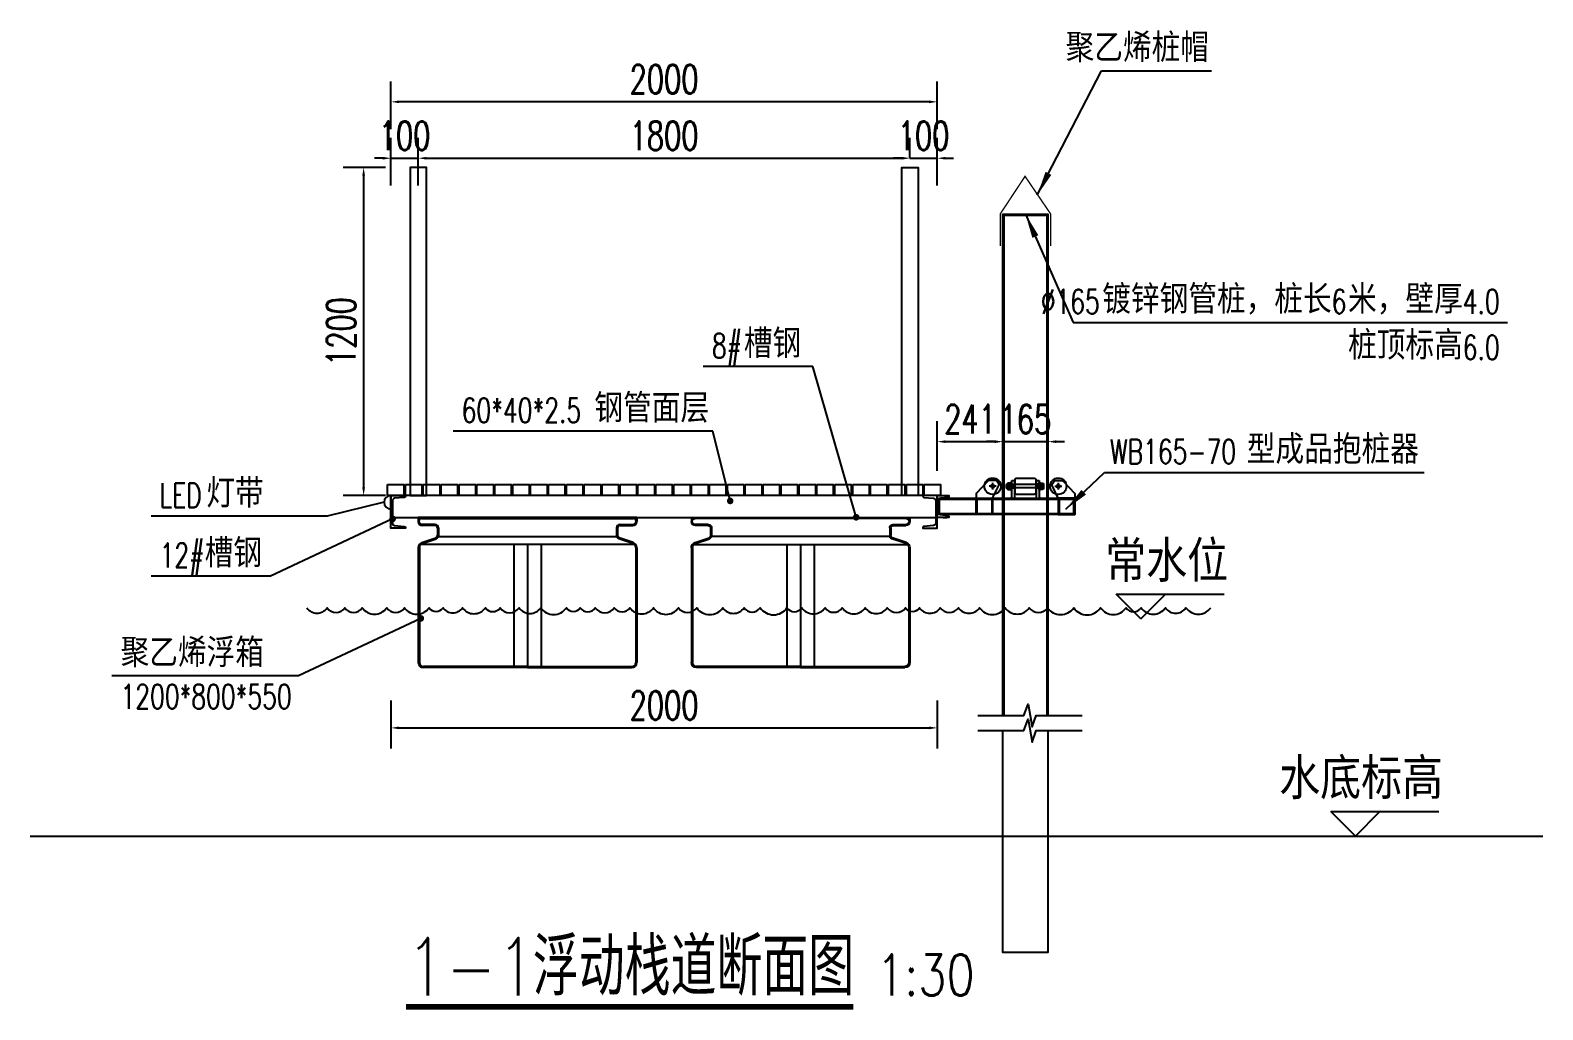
# Model space of a CAD drawing. Header units: millimetres. Extents: x 7263 to 319917, y -161937 to 156976.
# Drawn here: x 104615 to 110152, y -42583 to -38998 of the extents above; entities that cross this region are included whole.
import ezdxf

# ---------------------------------------------------------------- set-up
doc = ezdxf.new("R2010")
doc.units = ezdxf.units.MM
doc.header["$LTSCALE"] = 1000
doc.linetypes.add('ACAD_ISO03W100', pattern=[30, 12, -18])
for name, color, linetype in [('00-HATCH(填充)', 250, 'Continuous'), ('DIM_ELEV', 3, 'Continuous'), ('DIM_LEAD', 3, 'Continuous'), ('DIM_SYMB', 3, 'Continuous'), ('PUB_DIM', 3, 'Continuous'), ('PUB_TEXT', 7, 'Continuous'), ('W-FLOAT_BOWL浮筒', 253, 'Continuous'), ('W-PLASTIC_RAILINGS塑木栏杆', 6, 'Continuous'), ('W-STEEL_FRAME钢架', 3, 'Continuous'), ('W-STEEL_KEEL钢龙骨', 5, 'Continuous'), ('ZJ', 251, 'Continuous'), ('水位', 102, 'Continuous')]:
    doc.layers.add(name, color=color, linetype=linetype)
doc.styles.add('_TCH_DIM', font='SIMPLEX.shx', dxfattribs={"bigfont": 'hztxt.shx'})
doc.styles.get("Standard").update_dxf_attribs({"font": 'simplex.shx', "width": 0.8, "bigfont": 'hztxt.shx'})
doc.styles.add('STANDARD_T3', font='simplex.shx', dxfattribs={"width": 0.7, "bigfont": 'hztxt.shx'})
doc.dimstyles.new('W&&30', dxfattribs={"dimtxt": 105, "dimasz": 30, "dimexe": 75, "dimexo": 90, "dimgap": 30, "dimtad": 1, "dimdec": 0, "dimzin": 0, "dimdsep": 46, "dimtxsty": 'STANDARD_T3', "dimcen": 0.09, "dimclrd": 1, "dimclre": 1, "dimclrt": 7, "dimazin": 2, "dimtfac": 1, "dimtdec": 0, "dimtix": 1, "dimtmove": 2, "dimatfit": 3, "dimfxl": 0, "dimtolj": 1, "dimtzin": 0, "dimarcsym": 0})

# ---------------------------------------------------------------- blocks, each defined once
blk = doc.blocks.new('*D115')
at = {"color": 1, "lineweight": -2, "transparency": 16777216}
for p, q in [((105935.2, -41451.1), (105935.2, -41626.1)), ((107935.2, -41451.1), (107935.2, -41626.1)), ((105965.2, -41551.1), (107905.2, -41551.1))]:
    blk.add_line(p, q, dxfattribs=at)
at = {"color": 1, "transparency": 16777216}
for points in [[(105965.2, -41546.1), (105965.2, -41556.1), (105935.2, -41551.1)], [(107905.2, -41546.1), (107905.2, -41556.1), (107935.2, -41551.1)]]:
    blk.add_solid(points, dxfattribs=at)
at = {"layer": 'Defpoints', "color": 0, "transparency": 16777216}
for p in [(105935.2, -40700.6, 0), (107935.2, -40700.6, 0), (107935.2, -41551.1)]:
    blk.add_point(p, dxfattribs=at)
at = {"color": 7, "transparency": 16777216, "insert": (106935.2, -41468.6), "char_height": 105, "attachment_point": 5, "style": 'STANDARD_T3'}
blk.add_mtext('\\A1;2000', dxfattribs=at)
blk = doc.blocks.new('*D116')
at = {"color": 1, "lineweight": -2, "transparency": 16777216}
for p, q in [((106035.2, -39466.3), (106035.2, -39391.3)), ((107835.2, -39466.3), (107835.2, -39391.3)), ((106065.2, -39466.3), (107805.2, -39466.3))]:
    blk.add_line(p, q, dxfattribs=at)
at = {"color": 1, "transparency": 16777216}
for points in [[(106065.2, -39461.3), (106065.2, -39471.3), (106035.2, -39466.3)], [(107805.2, -39461.3), (107805.2, -39471.3), (107835.2, -39466.3)]]:
    blk.add_solid(points, dxfattribs=at)
at = {"layer": 'Defpoints', "color": 0, "transparency": 16777216}
for p in [(107835.2, -39466.3), (106035.2, -39500.6, 0), (107835.2, -39500.6, 0)]:
    blk.add_point(p, dxfattribs=at)
at = {"color": 7, "transparency": 16777216, "insert": (106935.2, -39383.8), "char_height": 105, "attachment_point": 5, "style": 'STANDARD_T3'}
blk.add_mtext('\\A1;1800', dxfattribs=at)
blk = doc.blocks.new('*D153')
at = {"color": 1, "lineweight": -2, "transparency": 16777216}
for p, q in [((107835.2, -39466.3), (107835.2, -39391.3)), ((107935.2, -39566.3), (107935.2, -39391.3)), ((107805.2, -39466.3), (107775.2, -39466.3)), ((107835.2, -39466.3), (107935.2, -39466.3)), ((107965.2, -39466.3), (107995.2, -39466.3))]:
    blk.add_line(p, q, dxfattribs=at)
at = {"color": 1, "transparency": 16777216}
for points in [[(107805.2, -39461.3), (107805.2, -39471.3), (107835.2, -39466.3)], [(107965.2, -39461.3), (107965.2, -39471.3), (107935.2, -39466.3)]]:
    blk.add_solid(points, dxfattribs=at)
at = {"layer": 'Defpoints', "color": 0, "transparency": 16777216}
for p in [(107935.2, -39466.3), (107835.2, -39500.6, 0), (107935.2, -40700.6, 0)]:
    blk.add_point(p, dxfattribs=at)
at = {"color": 7, "transparency": 16777216, "insert": (107885.2, -39383.8), "char_height": 105, "attachment_point": 5, "style": 'STANDARD_T3'}
blk.add_mtext('\\A1;100', dxfattribs=at)
blk = doc.blocks.new('*D154')
at = {"color": 1, "lineweight": -2, "transparency": 16777216}
for p, q in [((105935.2, -39566.3), (105935.2, -39391.3)), ((106035.2, -39566.3), (106035.2, -39391.3)), ((105905.2, -39466.3), (105875.2, -39466.3)), ((105935.2, -39466.3), (106035.2, -39466.3)), ((106065.2, -39466.3), (106095.2, -39466.3))]:
    blk.add_line(p, q, dxfattribs=at)
at = {"color": 1, "transparency": 16777216}
for points in [[(105905.2, -39461.3), (105905.2, -39471.3), (105935.2, -39466.3)], [(106065.2, -39461.3), (106065.2, -39471.3), (106035.2, -39466.3)]]:
    blk.add_solid(points, dxfattribs=at)
at = {"layer": 'Defpoints', "color": 0, "transparency": 16777216}
for p in [(106035.2, -39466.3), (105935.2, -40700.6, 0), (106035.2, -40700.6, 0)]:
    blk.add_point(p, dxfattribs=at)
at = {"color": 7, "transparency": 16777216, "insert": (105985.2, -39383.8), "char_height": 105, "attachment_point": 5, "style": 'STANDARD_T3'}
blk.add_mtext('\\A1;100', dxfattribs=at)
blk = doc.blocks.new('*D155')
at = {"color": 1, "lineweight": -2, "transparency": 16777216}
for p, q in [((105915.2, -39500.6), (105760.2, -39500.6)), ((105835.2, -39530.6), (105835.2, -40670.6)), ((105915.2, -40700.6), (105760.2, -40700.6))]:
    blk.add_line(p, q, dxfattribs=at)
at = {"color": 1, "transparency": 16777216}
for points in [[(105830.2, -39530.6), (105840.2, -39530.6), (105835.2, -39500.6)], [(105830.2, -40670.6), (105840.2, -40670.6), (105835.2, -40700.6)]]:
    blk.add_solid(points, dxfattribs=at)
at = {"layer": 'Defpoints', "color": 0, "transparency": 16777216}
for p in [(106005.2, -39500.6, 0), (105835.2, -40700.6), (106005.2, -40700.6, 0)]:
    blk.add_point(p, dxfattribs=at)
at = {"color": 7, "transparency": 16777216, "insert": (105752.7, -40100.6), "char_height": 105, "attachment_point": 5, "rotation": 90, "style": 'STANDARD_T3'}
blk.add_mtext('\\A1;1200', dxfattribs=at)
blk = doc.blocks.new('*D120')
at = {"layer": 'Defpoints', "color": 0, "transparency": 16777216}
for p in [(108175.8, -40503.6), (108175.8, -40636.6, 0), (107935.2, -40700.6)]:
    blk.add_point(p, dxfattribs=at)
at = {"layer": 'PUB_DIM', "color": 1, "lineweight": -2, "transparency": 16777216}
for p, q in [((107935.2, -40610.6), (107935.2, -40428.6)), ((108175.8, -40546.6), (108175.8, -40428.6)), ((107965.2, -40503.6), (108145.8, -40503.6))]:
    blk.add_line(p, q, dxfattribs=at)
at = {"layer": 'PUB_DIM', "color": 1, "transparency": 16777216}
for points in [[(107965.2, -40498.6), (107965.2, -40508.6), (107935.2, -40503.6)], [(108145.8, -40498.6), (108145.8, -40508.6), (108175.8, -40503.6)]]:
    blk.add_solid(points, dxfattribs=at)
at = {"layer": 'PUB_DIM', "color": 7, "transparency": 16777216, "insert": (108055.5, -40421.1), "char_height": 105, "attachment_point": 5, "style": 'STANDARD_T3'}
blk.add_mtext('\\A1;241', dxfattribs=at)
blk = doc.blocks.new('*D156')
at = {"layer": 'Defpoints', "color": 0, "transparency": 16777216}
for p in [(108340.8, -40503.6), (108175.8, -40636.6, 0), (108340.8, -40636.6, 0)]:
    blk.add_point(p, dxfattribs=at)
at = {"layer": 'PUB_DIM', "color": 1, "lineweight": -2, "transparency": 16777216}
for p, q in [((108175.8, -40546.6), (108175.8, -40428.6)), ((108340.8, -40546.6), (108340.8, -40428.6)), ((108145.8, -40503.6), (108115.8, -40503.6)), ((108175.8, -40503.6), (108340.8, -40503.6)), ((108370.8, -40503.6), (108400.8, -40503.6))]:
    blk.add_line(p, q, dxfattribs=at)
at = {"layer": 'PUB_DIM', "color": 1, "transparency": 16777216}
for points in [[(108145.8, -40498.6), (108145.8, -40508.6), (108175.8, -40503.6)], [(108370.8, -40498.6), (108370.8, -40508.6), (108340.8, -40503.6)]]:
    blk.add_solid(points, dxfattribs=at)
at = {"layer": 'PUB_DIM', "color": 7, "transparency": 16777216, "insert": (108258.3, -40421.1), "char_height": 105, "attachment_point": 5, "style": 'STANDARD_T3'}
blk.add_mtext('\\A1;165', dxfattribs=at)
blk = doc.blocks.new('*D121')
at = {"color": 1, "lineweight": -2, "transparency": 16777216}
for p, q in [((105935.2, -39359.9), (105935.2, -39184.9)), ((107935.2, -39359.9), (107935.2, -39184.9)), ((107905.2, -39259.9), (105965.2, -39259.9))]:
    blk.add_line(p, q, dxfattribs=at)
at = {"color": 1, "transparency": 16777216}
for points in [[(105965.2, -39254.9), (105965.2, -39264.9), (105935.2, -39259.9)], [(107905.2, -39254.9), (107905.2, -39264.9), (107935.2, -39259.9)]]:
    blk.add_solid(points, dxfattribs=at)
at = {"layer": 'Defpoints', "color": 0, "transparency": 16777216}
for p in [(105935.2, -39259.9), (105935.2, -40700.6, 0), (107935.2, -40700.6)]:
    blk.add_point(p, dxfattribs=at)
at = {"color": 7, "transparency": 16777216, "insert": (106935.2, -39177.4), "char_height": 105, "attachment_point": 5, "style": 'STANDARD_T3'}
blk.add_mtext('\\A1;2000', dxfattribs=at)
blk = doc.blocks.new('*U223')
at = {"layer": 'W-STEEL_KEEL钢龙骨'}
blk.add_lwpolyline([(-30, 20), (30, 20), (30, -20), (-30, -20)], close=True, dxfattribs=at)
blk = doc.blocks.new('*U224')
at = {"layer": 'W-STEEL_KEEL钢龙骨', "color": 0, "linetype": 'ByBlock', "lineweight": -2, "transparency": 16777216}
for p in [(0, 0), (65.5, 0), (131, 0), (196.5, 0), (262, 0), (327.5, 0), (393, 0), (458.5, 0), (524, 0), (589.5, 0), (655, 0), (720.5, 0), (786, 0), (851.5, 0), (917, 0), (982.5, 0), (1048, 0), (1113.5, 0), (1179, 0), (1244.5, 0), (1310, 0), (1375.5, 0), (1441, 0), (1506.5, 0), (1572, 0), (1637.5, 0), (1703, 0), (1768.5, 0), (1834, 0), (1899.5, 0), (1965, 0)]:
    blk.add_blockref('*U223', p, dxfattribs=at)
blk = doc.blocks.new('$槽钢$00000003')
blk.add_line((0, -40, 0), (13.8, -40, 0))
at = {"elevation": 0}
blk.add_lwpolyline([(-21.5, -40), (-21.5, 40), (21.5, 40), (21.5, 37.5, -0.414214), (17.2, 33.2), (-8.5, 30.1, 0.359705), (-16.5, 21.7), (-16.5, -21.7, 0.37078), (-9.3, -29.6), (17.2, -33.2, -0.414214), (21.5, -37.5), (21.5, -40)], format="xyb", close=True, dxfattribs=at)
blk = doc.blocks.new('C12')
blk.add_lwpolyline([(13.6, 109.7, 0.385314), (5.5, 100.8), (5.5, 19.2, 0.385314), (13.6, 10.3), (48.9, 6.8, -0.385314), (53, 2.3), (53, 0), (0, 0), (0, 120), (53, 120), (53, 117.7, -0.385314), (48.9, 113.2)], format="xyb", close=True)
blk = doc.blocks.new('$槽钢$00000014')
blk.add_blockref('C12', (-26.5, -60, 0))
blk = doc.blocks.new('$matou$00000066')
for p, q in [((400, 275), (-400, 275)), ((-400, 275), (-400, 260)), ((-386.4, 271), (386.4, 271)), ((-338, 249), (-386.4, 249)), ((-338, 245), (-385, 245)), ((-330, 237), (-330, 208.2)), ((-326, 237), (-326, 208.2)), ((326, 237), (326, 208.2)), ((330, 237), (330, 208.2)), ((338, 249), (386.4, 249)), ((338, 245), (385, 245)), ((400, 275), (400, 260)), ((390.7, 176.1), (-390.7, 176.1)), ((-386.6, 182.8), (-335.4, 200.6)), ((-385.9, 178.8), (-334.1, 196.9)), ((-326.3, 205.3), (326.3, 205.3)), ((-50, 176.1), (-50, -271)), ((0, 176.1), (0, -271)), ((0, 176.1), (0, -271)), ((50, 176.1), (50, -271)), ((385.9, 178.8), (334.1, 196.9)), ((386.6, 182.8), (335.4, 200.6)), ((-400, 163.9), (-400, -256)), ((-396, 164.7), (-396, -256)), ((396, 164.7), (396, -256)), ((400, 163.9), (400, -256)), ((0, -271), (-381, -271)), ((0, -275), (-381, -275)), ((0, -271), (381, -271)), ((0, -275), (381, -275))]:
    blk.add_line(p, q)
for centre, radius, start, end in [((-385, 260), 15, 180, 270), ((-386.4, 260), 11, 90, 270), ((-338, 237), 12, 0, 90), ((-338, 237), 8, 0, 90), ((338, 237), 12, 90, 180), ((338, 237), 8, 90, 180), ((385, 260), 15, 270, 0), ((386.4, 260), 11, 270, 90), ((-380, 163.9), 20, 109.1798, 180), ((-381, 164.7), 15, 109.1798, 180), ((-338, 208.2), 8, 289.1798, 0), ((-338, 208.2), 12, 289.1798, 0), ((338, 208.2), 12, 180, 250.8202), ((338, 208.2), 8, 180, 250.8202), ((381, 164.7), 15, 0, 70.8202), ((380, 163.9), 20, 0, 70.8202), ((-381, -256), 19, 180, 270), ((-381, -256), 15, 180, 270), ((381, -256), 19, 270, 0), ((381, -256), 15, 270, 0)]:
    blk.add_arc(centre, radius, start, end)

msp = doc.modelspace()

# ---------------------------------------------------------------- linework, layer by layer
for p, q in [((108298.3, -40645.6, 0), (108308.3, -40645.6, 0)), ((108194.3, -40661.6, 0), (108201.3, -40661.6, 0)), ((108201.3, -40672.6, 0), (108194.3, -40672.6, 0)), ((108205.3, -40668.2, 0), (108201.3, -40664.8, 0)), ((108205.3, -40670.5, 0), (108201.3, -40667.1, 0)), ((108311.3, -40668.2, 0), (108315.3, -40664.8, 0)), ((108311.3, -40670.5, 0), (108315.3, -40667.1, 0)), ((108322.3, -40661.6, 0), (108315.3, -40661.6, 0)), ((108315.3, -40672.6, 0), (108322.3, -40672.6, 0)), ((108324.3, -40674.1, 0), (108324.3, -40660.1, 0))]:
    msp.add_line(p, q)
at = {"color": 4}
for p, q in [((108192.3, -40667.1, 0), (108188.3, -40667.1, 0)), ((108192.3, -40661.1, 0), (108189.3, -40661.1, 0)), ((108189.3, -40673.1, 0), (108192.3, -40673.1, 0))]:
    msp.add_line(p, q, dxfattribs=at)
at = {"color": 1}
for p, q in [((108208.3, -40659.6, 0), (108218.3, -40659.6, 0)), ((108218.3, -40673.6, 0), (108208.3, -40673.6, 0)), ((108308.3, -40659.6, 0), (108298.3, -40659.6, 0)), ((108308.3, -40673.6, 0), (108298.3, -40673.6, 0))]:
    msp.add_line(p, q, dxfattribs=at)
at = {"color": 6, "linetype": 'ACAD_ISO03W100'}
for p, q in [((108308.3, -40660.6, 0), (108208.3, -40660.6, 0)), ((108308.3, -40672.6, 0), (108208.3, -40672.6, 0))]:
    msp.add_line(p, q, dxfattribs=at)
at = {"color": 2}
for p, q in [((108208.3, -40666.6, 0), (108218.3, -40666.6, 0)), ((108298.3, -40666.6, 0), (108308.3, -40666.6, 0))]:
    msp.add_line(p, q, dxfattribs=at)
at = {"color": 253}
msp.add_line((104614.6, -41946.9), (110152.3, -41946.9), dxfattribs=at)
at = {"const_width": 5, "elevation": 0}
msp.add_lwpolyline([(108165.8, -39787.6), (108165.8, -39670.6), (108256.9, -39532.5), (108350.8, -39670.6), (108350.8, -39787.6)], dxfattribs=at)
at = {"elevation": 0}
for points in [[(108225.8, -40636.6), (108290.8, -40636.6, -0.414214), (108295.8, -40641.6), (108295.8, -40691.6, -0.414214), (108290.8, -40696.6), (108225.8, -40696.6, -0.414214), (108220.8, -40691.6), (108220.8, -40641.6, -0.414214)], [(108194.3, -40678.6), (108201.3, -40678.6), (108201.3, -40677.6), (108205.3, -40677.6), (108205.3, -40656.6), (108201.3, -40656.6), (108201.3, -40677.6), (108201.3, -40655.6), (108194.3, -40655.6, 0.666667), (108194.3, -40661.6, 0.363636), (108194.3, -40672.6, 0.666667)], [(108322.3, -40678.6), (108315.3, -40678.6), (108315.3, -40677.6), (108311.3, -40677.6), (108311.3, -40656.6), (108315.3, -40656.6), (108315.3, -40677.6), (108315.3, -40655.6), (108322.3, -40655.6, -0.666667), (108322.3, -40661.6, -0.363636), (108322.3, -40672.6, -0.666667)]]:
    msp.add_lwpolyline(points, format="xyb", close=True, dxfattribs=at)
for points in [[(108188.3, -40672.1), (108190.3, -40674.1), (108190.3, -40660.1), (108188.3, -40662.1)], [(108192.3, -40675.6), (108192.3, -40672.6), (108192.3, -40661.6), (108192.3, -40658.6)], [(108324.3, -40675.6), (108324.3, -40672.6), (108324.3, -40661.6), (108324.3, -40658.6)]]:
    msp.add_lwpolyline(points, close=True, dxfattribs=at)
for points in [[(108190.3, -40674.1), (108192.3, -40674.1), (108192.3, -40660.1), (108190.3, -40660.1)], [(108205.3, -40653.6), (108205.3, -40681.6), (108208.3, -40681.6), (108208.3, -40653.6), (108205.3, -40653.6), (108205.3, -40654.6)], [(108311.3, -40653.6), (108311.3, -40681.6), (108308.3, -40681.6), (108308.3, -40653.6), (108311.3, -40653.6), (108311.3, -40654.6)]]:
    msp.add_lwpolyline(points, dxfattribs=at)
at = {"lineweight": -3}
for centre in [(108138.2, -40666.6, 0), (108378.5, -40666.6, 0)]:
    msp.add_circle(centre, 30, dxfattribs=at)
at = {"layer": '00-HATCH(填充)', "color": 0, "lineweight": -3, "ltscale": 0.5}
for p, q in [((108150.7, -40666.6, 0), (108125.7, -40666.6, 0)), ((108138.2, -40654.1, 0), (108138.2, -40679.1, 0)), ((108366, -40666.6, 0), (108391, -40666.6, 0)), ((108378.5, -40654.1, 0), (108378.5, -40679.1, 0))]:
    msp.add_line(p, q, dxfattribs=at)
at = {"layer": '00-HATCH(填充)', "color": 0, "lineweight": -3}
for centre in [(108138.2, -40666.6, 0), (108378.5, -40666.6, 0)]:
    msp.add_circle(centre, 6, dxfattribs=at)
at = {"layer": 'DIM_ELEV'}
for p, q in [((108680.7, -41151.7), (108590.7, -41061.7)), ((108590.7, -41061.7), (108985.8, -41061.7)), ((108680.7, -41151.7), (108770.7, -41061.7)), ((109466.4, -41946.9), (109376.4, -41856.9)), ((109376.4, -41856.9), (109771.5, -41856.9)), ((109466.4, -41946.9), (109556.4, -41856.9))]:
    msp.add_line(p, q, dxfattribs=at)
at = {"layer": 'DIM_LEAD'}
for p, q in [((108301.4, -39601.6), (108536.3, -39145.9)), ((108536.3, -39145.9), (108939.5, -39145.9)), ((108258.3, -39670.6), (108432.7, -40066.9)), ((108432.7, -40066.9), (110023, -40066.9)), ((107480.4, -40228.7), (107078.8, -40228.7)), ((107638.8, -40780.4), (107480.4, -40228.7)), ((107113.6, -40465), (106162.7, -40465)), ((107177.3, -40720.6), (107113.6, -40465)), ((108406.6, -40750.6), (108547.4, -40616.1)), ((108547.4, -40616.1), (109718.7, -40616.1)), ((105910.2, -40725.6), (105702, -40776.6)), ((105702, -40776.6), (105056.7, -40776.6)), ((105941.4, -40785.9), (105494.1, -40995.7)), ((105494.1, -40995.7), (105056.7, -40995.7)), ((106044.7, -41150.5), (105597.3, -41360.2)), ((105597.3, -41360.2), (104913.7, -41360.2))]:
    msp.add_line(p, q, dxfattribs=at)
for points in [[(108301.4, -39601.6, 0, 24, 0), (108342.6, -39521.6, 0, 0, 0)], [(108258.3, -39670.6, 0, 24, 0), (108294.6, -39753, 0, 0, 0)], [(108406.6, -40750.6, 0, 24, 0), (108471.7, -40688.5, 0, 0, 0)]]:
    msp.add_lwpolyline(points, format="xyseb", dxfattribs=at)
at = {"layer": 'DIM_LEAD', "const_width": 12}
for points in [[(107178.8, -40726.4, 1), (107175.9, -40714.8, 1)], [(105946.9, -40783.4, 1), (105936, -40788.5, 1)], [(107640.4, -40786.2, 1), (107637.1, -40774.6, 1)], [(106050.1, -41147.9, 1), (106039.2, -41153, 1)]]:
    msp.add_lwpolyline(points, format="xyb", close=True, dxfattribs=at)
at = {"layer": 'DIM_SYMB', "linetype": 'Continuous'}
for points in [[(108083.8, -41505.8), (108252.5, -41505.8), (108267.8, -41463.8), (108282.6, -41547.8), (108297.5, -41505.8), (108466.2, -41505.8)], [(108083.8, -41561.2), (108252.5, -41561.2), (108267.8, -41519.2), (108282.6, -41603.2), (108297.5, -41561.2), (108466.2, -41561.2)]]:
    msp.add_lwpolyline(points, dxfattribs=at)
at = {"layer": 'DIM_SYMB', "const_width": 21}
msp.add_lwpolyline([(105990.9, -42572.1), (107628, -42572.1)], dxfattribs=at)
at = {"layer": 'W-PLASTIC_RAILINGS塑木栏杆', "elevation": 0}
for points in [[(106005.2, -40700.6), (106065.2, -40700.6), (106065.2, -39500.6), (106005.2, -39500.6)], [(107865.2, -40700.6), (107805.2, -40700.6), (107805.2, -39500.6), (107865.2, -39500.6)]]:
    msp.add_lwpolyline(points, close=True, dxfattribs=at)
at = {"layer": 'W-STEEL_FRAME钢架'}
for p, q in [((108208.3, -40705.6, 0), (108208.3, -40645.6, 0)), ((108298.3, -40705.6, 0), (108298.3, -40645.6, 0)), ((108308.3, -40645.6, 0), (108308.3, -40705.6, 0)), ((108203.3, -40710.6, 0), (108313.3, -40710.6, 0))]:
    msp.add_line(p, q, dxfattribs=at)
at = {"layer": 'W-STEEL_FRAME钢架', "elevation": 0}
for points in [[(108138.2, -40710.6), (108161, -40663.9, 0.267952), (108160.6, -40658.9), (108153.1, -40647.8, 0.249325), (108149, -40645.6), (108125.2, -40645.6, 0.198912), (108121.7, -40647.1), (108078.2, -40693.1), (108078.2, -40710.6)], [(108378.5, -40710.6), (108355.7, -40663.9, -0.267952), (108356, -40658.9), (108363.5, -40647.8, -0.249325), (108367.6, -40645.6), (108391.4, -40645.6, -0.198912), (108394.9, -40647.1), (108438.5, -40693.1), (108438.5, -40710.6)]]:
    msp.add_lwpolyline(points, format="xyb", close=True, dxfattribs=at)
msp.add_lwpolyline([(108208.3, -40645.6), (108218.3, -40645.6), (108218.3, -40705.6, 0.414214), (108223.3, -40710.6)], format="xyb", dxfattribs=at)
for points in [[(105935.2, -40780.6), (107935.2, -40780.6), (107935.2, -40700.6), (105935.2, -40700.6)], [(107940.2, -40710.6), (108438.5, -40710.6), (108438.5, -40770.6), (107940.2, -40770.6)], [(107943.2, -40713.6), (108435.5, -40713.6), (108435.5, -40767.6), (107943.2, -40767.6)], [(108078.2, -40710.6), (108138.2, -40710.6), (108138.2, -40770.6), (108078.2, -40770.6)], [(108081.2, -40713.6), (108135.2, -40713.6), (108135.2, -40767.6), (108081.2, -40767.6)], [(108438.5, -40710.6), (108378.5, -40710.6), (108378.5, -40770.6), (108438.5, -40770.6)], [(108435.5, -40713.6), (108381.5, -40713.6), (108381.5, -40767.6), (108435.5, -40767.6)]]:
    msp.add_lwpolyline(points, close=True, dxfattribs=at)
at = {"layer": 'W-STEEL_FRAME钢架'}
for centre, start, end in [((108203.3, -40705.6, 0), 270, 0), ((108293.3, -40705.6, 0), 270, 0), ((108313.3, -40705.6, 0), 180, 270)]:
    msp.add_arc(centre, 5, start, end, dxfattribs=at)
at = {"layer": 'W-STEEL_KEEL钢龙骨'}
msp.add_arc((105935.2, -40725.6, 0), 25, 90, 270, dxfattribs=at)
at = {"layer": 'ZJ', "color": 1, "linetype": 'Continuous', "elevation": 0}
for points in [[(108175.8, -41505.8), (108175.8, -39670.6), (108340.8, -39670.6), (108340.8, -41505.8)], [(108179.8, -41505.8), (108179.8, -39674.6), (108336.8, -39674.6), (108336.8, -41505.8)], [(108340.8, -41561.2), (108340.8, -42373.5), (108175.8, -42373.5), (108175.8, -41561.2)]]:
    msp.add_lwpolyline(points, dxfattribs=at)
at = {"layer": '水位', "color": 4, "elevation": 0}
msp.add_lwpolyline([(105627.5, -41111.7, 0.520567), (105701.6, -41111.7, 0.520567), (105766.5, -41111.7, 0.520567), (105830, -41111.7, 0.520567), (105919.9, -41111.7, 0.520567), (105984.7, -41111.7, 0.520567), (106074.9, -41111.7, 0.520567), (106125.9, -41111.7, 0.520567), (106197.5, -41111.7, 0.520567), (106280.9, -41111.7, 0.520567), (106334.9, -41111.7, 0.520567), (106404.3, -41111.7, 0.520567), (106483.8, -41111.7, 0.520567), (106577.6, -41111.7, 0.520567), (106628.3, -41111.7, 0.520567), (106683.4, -41111.7, 0.520567), (106752.7, -41111.7, 0.520567), (106810.3, -41111.7, 0.520567), (106896.2, -41111.7, 0.520567), (106987.9, -41111.7, 0.520567), (107054.6, -41111.7, 0.520567), (107150, -41111.7, 0.520567), (107228.1, -41111.7, 0.520567), (107287.2, -41111.7, 0.520567), (107385.2, -41111.7, 0.520567), (107439.5, -41111.7, 0.520567), (107524.5, -41111.7, 0.520567), (107587.8, -41111.7, 0.520567), (107671.7, -41111.7, 0.520567), (107752.2, -41111.7, 0.520567), (107819, -41111.7, 0.520567), (107870.2, -41111.7, 0.520567), (107946.5, -41111.7, 0.520567), (108012.8, -41111.7, 0.520567), (108090.2, -41111.7, 0.520567), (108184.2, -41111.7, 0.520567), (108272.4, -41111.7, 0.520567), (108339, -41111.7, 0.520567), (108434.9, -41111.7, 0.520567), (108533.2, -41111.7, 0.520567), (108626.8, -41111.7, 0.520567), (108681.8, -41111.7, 0.520567), (108770.9, -41111.7, 0.520567), (108846, -41111.7, 0.520567), (108936.8, -41111.7, 0.520567)], format="xyb", dxfattribs=at)

# ---------------------------------------------------------------- block references
at = {"layer": 'W-FLOAT_BOWL浮筒'}
msp.add_blockref('$matou$00000066', (106435.2, -41055.6, 0), dxfattribs=at)
at = {"layer": 'W-FLOAT_BOWL浮筒', "yscale": -1, "rotation": 180}
msp.add_blockref('$matou$00000066', (107435.2, -41055.6, 0), dxfattribs=at)
at = {"layer": 'W-STEEL_FRAME钢架'}
for name, p in [('$槽钢$00000014', (105961.7, -40760.6, 0)), ('$槽钢$00000003', (107956.7, -40740.6, 0))]:
    msp.add_blockref(name, p, dxfattribs=at)
at = {"layer": 'W-STEEL_FRAME钢架', "yscale": -1, "rotation": 180}
msp.add_blockref('$槽钢$00000014', (107908.7, -40760.6, 0), dxfattribs=at)
at = {"layer": 'W-STEEL_KEEL钢龙骨'}
msp.add_blockref('*U224', (105952.7, -40680.6, 0), dxfattribs=at)

# ---------------------------------------------------------------- texts
at = {"layer": 'PUB_TEXT', "color": 7, "style": '_TCH_DIM'}
for s, height, p in [('聚乙烯桩帽', 105, (108405.3, -39114.4)), ('镀锌钢管桩，桩长', 105, (108539.5, -40035.4)), ('米，壁厚', 105, (109439.5, -40035.4)), ('槽钢', 105, (107227.3, -40197.2)), ('桩顶标高', 105, (109439.5, -40203.4)), ('钢管面层', 105, (106680.2, -40433.5)), ('型成品抱桩器', 105, (109068.8, -40584.6)), ('灯带', 105, (105259.2, -40745.1)), ('槽钢', 105, (105253.2, -40964.2)), ('常水位', 150, (108550.4, -41016.7)), ('聚乙烯浮箱', 105, (104945.2, -41328.7)), ('水底标高', 150, (109187.3, -41811.9))]:
    msp.add_text(s, height=height, dxfattribs=at).set_placement(p)
at = {"layer": 'PUB_TEXT', "color": 7, "style": '_TCH_DIM', "width": 0.705882}
for s, height, p in [('%%c165', 89.25, (108314.5, -40035.4)), ('6', 89.2, (109379.5, -40035.4)), ('4.0', 89.25, (109859.5, -40035.4)), ('8#', 89.25, (107110.3, -40197.2)), ('6.0', 89.25, (109859.5, -40203.4)), ('60*40*2.5', 89.25, (106194.2, -40433.5)), ('WB165-70', 89.25, (108567.8, -40584.6)), ('LED', 89.25, (105088.2, -40745.1)), ('12#', 89.25, (105088.2, -40964.2)), ('1200*800*550', 89.25, (104945.2, -41481))]:
    msp.add_text(s, height=height, dxfattribs=at).set_placement(p)
at = {"layer": 'PUB_TEXT', "color": 7, "width": 0.8}
for s, height, p in [('浮动栈道断面图', 210, (106454.9, -42530.1)), ('1-1', 210, (105990.9, -42530.1)), ('1:30', 150, (107712, -42530.1))]:
    msp.add_text(s, height=height, dxfattribs=at).set_placement(p)

# ---------------------------------------------------------------- dimensions: what is measured, and where the dimension line sits
dim = msp.add_linear_dim(base=(105935.2, -39259.9), p1=(107935.2, -40700.6), p2=(105935.2, -40700.6, 0), angle=180, dimstyle='W&&30', override={"dimfxlon": 1})
dim.commit()
dim.dimension.update_dxf_attribs({"geometry": '*D121', "text_midpoint": (106935.2, -39177.4)})
for base, p1, p2, picture, middle in [((106035.2, -39466.3), (105935.2, -40700.6, 0), (106035.2, -40700.6, 0), '*D154', (105985.2, -39383.8)), ((107835.2, -39466.3), (106035.2, -39500.6, 0), (107835.2, -39500.6, 0), '*D116', (106935.2, -39383.8)), ((107935.2, -39466.3), (107835.2, -39500.6, 0), (107935.2, -40700.6, 0), '*D153', (107885.2, -39383.8)), ((107935.2, -41551.1), (105935.2, -40700.6, 0), (107935.2, -40700.6, 0), '*D115', (106935.2, -41468.6))]:
    dim = msp.add_linear_dim(base=base, p1=p1, p2=p2, dimstyle='W&&30', override={"dimfxlon": 1})
    dim.commit()
    dim.dimension.update_dxf_attribs({"geometry": picture, "text_midpoint": middle})
dim = msp.add_linear_dim(base=(105835.2, -40700.6), p1=(106005.2, -39500.6, 0), p2=(106005.2, -40700.6, 0), angle=90, dimstyle='W&&30')
dim.commit()
dim.dimension.update_dxf_attribs({"geometry": '*D155', "text_midpoint": (105752.7, -40100.6)})
at = {"layer": 'PUB_DIM'}
for base, p1, p2, picture, middle in [((108175.8, -40503.6, 0), (107935.2, -40700.6, 0), (108175.8, -40636.6, 0), '*D120', (108055.5, -40421.1, 0)), ((108340.8, -40503.6, 0), (108175.8, -40636.6, 0), (108340.8, -40636.6, 0), '*D156', (108258.3, -40421.1, 0))]:
    dim = msp.add_linear_dim(base=base, p1=p1, p2=p2, dimstyle='W&&30', dxfattribs=at)
    dim.commit()
    dim.dimension.update_dxf_attribs({"geometry": picture, "text_midpoint": middle})

doc.saveas('drawing.dxf')
